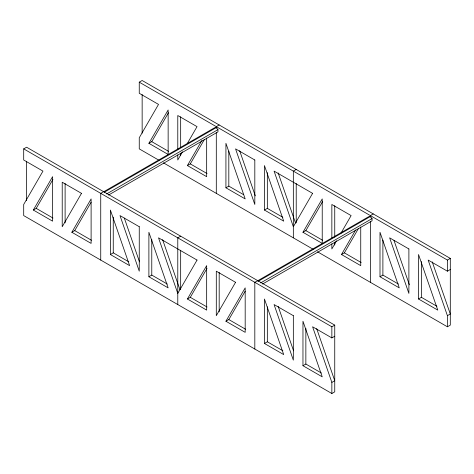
<?xml version="1.0" encoding="UTF-8"?>
<svg xmlns="http://www.w3.org/2000/svg" width="474" height="474" viewBox="0 0 474 474"><rect width="100%" height="100%" fill="white"/><g stroke="black" fill="none" stroke-linecap="round" stroke-linejoin="round"><path stroke-width="0.71" d="M33.328 210.035L52.59 176.678L52.59 221.157L33.328 210.035L36.22 208.37L52.934 179.415M71.847 232.272L91.109 198.914L91.109 243.393L71.847 232.272L74.738 230.607L91.091 202.285M148.889 143.32L168.146 109.962L168.146 154.441L148.889 143.32L151.775 141.649L168.489 112.699M182.502 151.816L177.78 159.999L177.78 154.891M187.224 143.634L197.036 126.641L177.78 115.52L177.78 149.79M206.664 138.035L206.664 176.678L187.408 165.556L201.942 140.381M187.408 165.556L190.293 163.891L204.466 139.344M187.408 298.993L206.664 265.63L206.664 310.109L187.408 298.993L190.293 297.322L207.014 268.373M225.926 321.23L245.182 287.872L245.182 332.351L225.926 321.23L228.818 319.565L245.165 291.237M302.963 232.272L322.225 198.914L322.225 243.393L302.963 232.272L305.854 230.607L322.569 201.651M336.576 240.774L331.853 248.957L331.853 243.849M340.936 233.22L351.116 215.593L331.853 204.478L331.853 238.019M360.744 226.987L360.744 265.636L341.481 254.514L355.654 229.967M341.481 254.514L344.373 252.843L358.545 228.296M23.7 148.877L26.591 147.213L334.745 325.123L334.745 391.838L331.853 393.509L23.7 215.593L23.7 204.478L42.962 171.12L23.7 159.999L23.7 148.877L331.853 326.787L334.745 325.123M158.997 160.271L139.255 148.877L139.255 137.762L158.517 104.398L139.255 93.283L139.255 82.162L142.147 80.491L450.3 258.407L450.3 325.123L447.409 326.787L317.527 251.801M103.628 191.686L100.737 193.356L100.737 260.072M219.184 124.97L216.298 126.641L216.298 128.104M103.877 191.662L214.627 127.719L216.298 127.571L217.963 129.645L217.963 131.873L108.499 195.069M104.268 192.248L216.298 127.571M106.573 193.955L217.963 129.645M110.371 254.514L129.627 265.636L110.371 210.035L110.371 254.514L113.256 252.843L128.792 261.814M225.926 187.799L245.182 198.914L225.926 143.32L225.926 187.799L228.818 186.128L243.725 194.737M180.665 236.165L177.78 237.835L177.78 304.551M296.22 169.449L293.335 171.114L293.335 237.835M148.889 276.751L168.146 287.872L148.889 232.272L148.889 276.751L151.775 275.086L167.31 284.05M264.445 210.035L283.707 221.157L264.445 165.556L264.445 210.035L267.336 208.37L282.865 217.335M257.702 280.644L254.816 282.308L254.816 349.03M373.263 213.928L370.372 215.593L370.372 217.062M257.317 280.987L368.707 216.677L370.372 216.529L372.043 218.603L372.043 220.825L262.572 284.027M258.342 281.206L370.372 216.529M260.653 282.913L372.043 218.603M264.445 343.466L283.707 354.588L264.445 298.993L264.445 343.466L267.336 341.801L282.865 350.766M380 276.751L399.262 287.872L380 232.272L380 276.751L382.891 275.086L398.421 284.05M139.255 82.162L447.409 260.072L450.3 258.407M331.853 393.509L331.853 382.388L312.591 326.787L331.853 337.909L334.745 336.238M447.409 326.787L447.409 315.672L428.152 260.072L447.409 271.193L450.3 269.522M302.963 365.709L322.225 376.83L302.963 321.23L302.963 365.709L305.854 364.038L321.384 373.008M418.524 298.993L437.78 310.109L418.524 254.514L418.524 298.993L421.41 297.322L436.945 306.293M331.853 382.388L334.745 380.717L316.685 328.595M447.409 315.672L450.3 314.001L432.247 261.879M151.775 141.649L168.548 151.336M190.293 163.891L207.073 173.573M305.854 230.607L322.628 240.288M344.373 252.843L361.147 262.531M163.453 162.849L313.071 249.229M36.22 208.37L52.993 218.052M74.738 230.607L91.512 240.288M190.293 297.322L207.073 307.01M228.818 319.565L245.591 329.246M393.965 240.336L409.376 284.815M278.167 172.921L295.503 222.964M239.648 150.685L255.296 195.857M278.167 306.358L293.578 350.837M162.612 239.643L179.942 289.679M124.33 218.099L139.498 261.879M447.409 260.072L447.409 271.193M421.41 261.595L421.41 297.322M382.891 240.087L382.891 275.086M370.372 221.459L370.372 282.314M334.745 205.722L334.745 237.077M334.745 242.184L334.745 245.099M331.853 326.787L331.853 337.909M305.854 328.31L305.854 364.038M296.22 183.485L296.22 222.857M267.336 172.637L267.336 208.37M267.336 306.802L267.336 341.801M228.818 151.129L228.818 186.128M219.184 272.443L219.184 311.815M216.298 132.507L216.298 193.356M180.665 116.77L180.665 147.39M180.665 153.226L180.665 155.413M180.665 250.201L180.665 289.578M151.775 239.358L151.775 275.086M142.147 94.527L142.147 133.176M113.256 217.116L113.256 252.843M65.11 183.485L65.11 222.857M26.591 161.249L26.591 200.621M81.481 193.356L62.218 226.714L62.218 182.235L81.481 193.356M197.036 260.072L177.78 293.43L158.517 237.835L197.036 260.072M235.554 282.308L216.298 315.672L216.298 271.193L235.554 282.308M312.591 193.356L293.335 226.714L274.073 171.12L312.591 193.356M254.816 159.999L235.554 148.877L254.816 204.478L254.816 159.999M408.89 248.951L389.634 237.835L408.89 293.43L408.89 248.951M139.255 226.714L119.999 215.593L139.255 271.193L139.255 226.714M293.335 315.672L274.073 304.551L293.335 360.145L293.335 315.672"/></g></svg>
